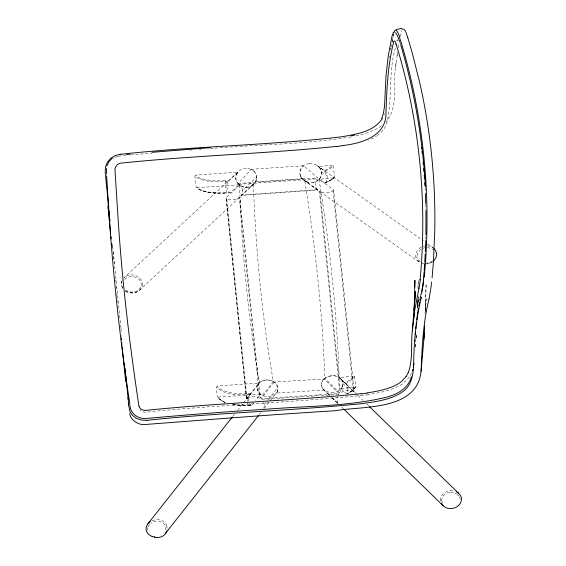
<?xml version="1.0" encoding="UTF-8"?>
<svg xmlns="http://www.w3.org/2000/svg" width="566" height="566" viewBox="0 0 566 566"><rect width="100%" height="100%" fill="white"/><g stroke="black" fill="none" stroke-linecap="round" stroke-linejoin="round"><path stroke-width="0.42" stroke-dasharray="2.83 2.12" d="M425.823 239.1L425.908 235.534M417.475 308.102L417.538 305.47M417.588 304.855L417.722 299.598L417.361 308.838M418.019 288.207L418.224 280.319L418.019 287.075M418.083 288.363L418.14 286.629M417.581 307.635L418.416 295.792M250.872 393.54L246.755 393.83L247.448 400.785M256.589 178.127L256.596 177.922A6.396 6.12 14 0 0 256.603 177.533L256.2 174.951L255.047 172.573A9.728 9.339 12.4 0 0 251.233 169.298L238.35 183.49L317.731 177.887L303.595 165.746L251.233 169.298M256.582 178.191L256.596 177.299A9.396 8.992 13.5 0 0 255.316 172.977L255.181 172.779M225.218 180.773L214.861 180.915L206.406 179.967L199.635 178.007L195.44 175.127L237.946 172.149L228.94 180.512L225.218 180.773L226.372 193.056L230.511 192.744L239.057 184.813A9.572 9.162 10.1 0 1 237.762 183.483C235.406 180.66 235.187 176.373 237.154 173.274A10.945 10.492 10.2 0 1 247.894 168.357M415.288 347.121L415.685 341.85M416.01 337.548L416.208 334.938M417.63 307.777L418.352 298.459L417.651 306.305M425.399 309.935L426.248 298.982L424.932 313.741M417.708 304.763L418.394 295.961M416.038 338.178L416.251 335.645M251.537 405.228L247.986 405.475L247.54 401.655M415.281 346.859L415.734 341.638M416.01 338.369L416.236 335.751M396.136 62.904C391.976 82.332 399.716 105.686 385.906 122.171M395.606 67.467L397.58 51.902M142.307 285.413C143.686 275.953 129.982 271.531 123.954 277.835L238.795 171.229M141.139 285.561C142.285 277 129.586 273.725 124.57 279.632M397.014 55.878L397.594 51.966M389.45 57.682L389.677 56.119M390.724 49.454L390.929 48.28M398.287 47.664L398.917 44.141M165.866 530.038L165.541 526.246A8.554 7.783 -4.9 0 0 160.39 521.781L159.782 521.583A9.884 8.992 -4.9 0 0 156.556 521.3L153.542 521.909L150.733 523.409M390.66 49.652L390.979 47.94M391.134 47.084L393.037 37.165M392.019 42.393L392.486 40.037M395.408 47.877C387.943 72.781 392.953 99.425 386.528 124.272M392.606 39.45L392.974 37.681M400.41 36.493L401.733 30.394M393.349 35.913L393.766 33.995M393.2 36.38L393.717 34.017M396.879 41.021L396.992 40.554M147.662 527.675L147.45 530.54M384.498 113.624L384.095 114.771M121.938 280.651L121.35 284.988L123.155 288.978M121.803 280.962L121.216 284.804L123.063 289.092M147.917 526.946L149.749 524.25M325.408 182.139L325.224 182.535A31.484 11.079 -5.5 0 0 334.308 177.215L333.586 165.781A31.286 11.009 -5.5 0 1 324.827 171.25M346.809 394.085L341.001 388.524A10.308 8.674 -0.8 0 0 342.133 386.861C345.741 379.935 336.374 373.772 330.056 376.043A11.879 9.891 -0.5 0 0 325.917 377.593C322.287 379.347 320.002 384.25 322.273 387.88A9.282 7.768 0.2 0 0 324.198 390.073L276.321 393.052A9.311 7.761 3.8 0 0 277.658 390.682L277.729 390.498A9.162 7.648 4.3 0 0 277.885 389.882L278.005 388.446A9.431 7.846 3.5 0 1 275.154 394.134M342.126 386.861C343.937 383.684 342.515 379.446 339.416 377.649M315.771 188.57L317.767 190.013L241.328 195.419L255.521 181.849L256.334 179.762A9.749 9.325 13.8 0 0 256.448 179.238L256.575 178.318L256.221 180.165A10.103 9.664 13.6 0 1 255.712 181.481L253.695 184.261L139.724 290.054C135.911 293.521 129.72 294.03 125.411 291.193M255.521 181.849L302.194 178.693L307.027 182.224M226.103 197.987L246.472 399.249L259.553 382.666L257.58 371.112M237.154 173.274C230.949 182.96 246.585 192.468 253.695 184.261M246.755 393.83L236.687 393.787L228.374 392.422L221.539 389.783L217.047 386.005L259.157 383.055A9.572 8.03 2.6 0 0 258.131 384.364C256.271 387.144 257.056 391.028 259.454 393.221A10.471 8.702 3 0 0 260.48 394.063L255.535 400.311M258.131 384.364C256.271 387.144 257.056 391.028 259.454 393.221M355.901 386.72L352.427 390.582L347.043 394.092M409.451 376.871L404.067 382.651A41.926 17.39 -5.8 0 1 400.042 385.382C390.314 390.802 379.163 392.854 368.289 394.594M232.654 416.576L234.84 413.803M237.579 410.343L243.047 403.417M243.592 402.723L258.903 383.331M253.901 402.384L251.714 405.15L241.519 405.56L232.47 404.633M274.206 382.071L261.117 398.641L339.034 393.533L324.042 378.965L274.206 382.071A10.344 8.646 4.1 0 1 276.484 384.243L277.906 387.413A9.466 7.896 4.5 0 1 278.012 388.446L277.927 387.54M263.749 408.291A9.749 8.851 4.5 0 0 264.23 404.74L265.921 402.575M268.489 399.327L277.906 387.413L276.491 384.243A10.782 9.014 4.2 0 0 266.6 380.041M259.009 414.906L261.181 412.154M264.216 408.369L269.402 401.803M269.876 401.153L276.944 392.21M325.004 182.882C326.794 182.577 331.803 180.094 334.074 177.71M306.043 181.495A11.858 11.419 5 0 0 312.326 182.493C319.365 182.577 324.268 173.833 319.96 168.236A10.308 9.884 3.6 0 0 318.488 166.574L332.843 165.215A30.72 10.811 -5.5 0 1 324.141 170.585L318.495 166.567M319.281 179.104C322.075 176.231 322.33 171.441 319.96 168.236M312.319 182.457A10.931 10.521 4.6 0 0 318.835 179.606L319.075 179.33L333.643 189.66L354.21 392.125L339.161 377.494A10.881 9.07 -0.7 0 0 331.931 375.824M319.04 179.365C329.66 244.852 336.841 311.109 339.161 377.494M323.879 379.114C321.46 381.236 320.519 385.071 322.273 387.88A9.403 7.874 0.2 0 0 325.429 390.901L328.91 392.21L332.405 392.457M241.392 195.369L242.283 194.527M253.384 184.551L253.915 197.647A740.859 283.729 -84.9 0 0 271.383 370.023L273.357 381.534L260.233 398.146L239.85 197.11L239.503 197.421M253.306 184.466A10.704 10.245 12.5 0 1 239.503 185.231L226.089 197.668L246.514 399.164M317.455 189.652L241.505 195.015A9.374 8.504 4.5 0 0 242.481 190.402L256.596 177.299M332.865 178.799L333.381 178.368M432.374 260.933L430.075 262.341L426.997 263.183M275.182 394.162L271.001 396.158M350.623 391.941L351.175 391.552M377.175 135.571L381.116 132.338L384.201 128.631A92.208 38.212 -5.8 0 0 386.472 124.272M381.534 125.893C373.624 131.397 364.179 134.071 354.882 136.144M420.984 249.196L417.857 252.549L417.071 256.497M376.128 136.257L376.659 135.918M432.205 262.072L427.104 263.968M375.017 136.937L375.583 136.597M421.04 247.271C417.821 248.983 415.409 252.556 415.819 256.292M113.271 158.19L113.978 157.808M373.227 137.927L371.296 138.875M114.7 157.454L115.634 157.058M152.028 520.635L156.449 519.63A10.973 9.933 1.4 0 1 160.801 520.253A9.919 8.985 1.4 0 1 166.708 525.524M367.78 140.354L368.508 140.071M422.901 248.241L424.564 247.767M116.009 156.916L117.954 156.358M423.297 246.316L424.733 245.969M118.153 156.315L119.95 156.018A49.836 48.818 -0.6 0 1 121.357 155.813L125.808 155.445M351.083 136.915C303.765 144.663 255.542 144.408 207.878 148.773M362.764 395.365C290.4 402.688 217.592 404.874 145.214 412.253A6.261 5.136 -4.1 0 1 139.922 409.6M353.7 376.065L339.232 377.536L344.758 382.92A30.882 14.681 -6.1 0 0 353.722 376.065M309.206 163.616C303.984 163.836 299.06 168.774 300.001 174.109M333.607 177.922L319.125 179.273L324.502 183.172A30.882 10.867 -5.5 0 0 333.629 177.922M341.001 388.524L355.335 387.052A30.72 14.603 -6.1 0 1 346.795 394.077M130.668 155.006L151.723 153.167M189.822 150.103L191.541 149.969M199.282 149.396L201.001 149.268M238.916 184.318L317.356 178.785M250.08 394.481L246.797 394.707A34.363 16.336 -6.1 0 1 235.031 394.523C228.374 393.625 220.811 392.167 216.403 386.613L217.217 396.568L220.132 399.674L224.886 402.292M250.858 404.923L247.915 405.129A34.448 16.379 -6.1 0 1 238.251 405.136L233.44 404.584M239.057 184.813L196.947 187.763L201.064 190.374L207.467 192.207L216.346 193.183L226.393 193.034L224.787 193.169L215.512 193.19L207.312 192.242L200.131 190.084L196.36 187.551M331.924 375.81L330.056 376.043A11.766 9.806 -0.5 0 0 324.792 378.343A714.695 242.503 74.8 0 0 304.784 180.844A11.773 11.334 4.9 0 0 310.437 182.542M260.452 394.085L217.945 397.07L220.973 400.212L225.494 402.652M338.772 394.389L261.492 399.455A9.417 8.547 4.5 0 1 262.299 400.303M450.225 492.307L453.416 492.533L456.338 493.679M427.394 245.8L430.415 246.366L433.103 247.745M427.337 247.575L430.507 248.283L432.983 249.811M232.343 404.704L239.864 405.567L247.958 405.426M247.901 168.3L252.457 170.005A9.551 9.162 12.6 0 1 255.188 172.772M224.582 402.426L220.075 399.815L217.302 396.801M306.029 181.495L304.437 180.632M319.769 191.442L319.387 191.202L339.848 392.974L324.785 378.343M125.242 290.91L128.899 292.572L133.456 292.877A10.973 10.004 1.7 0 0 137.616 291.568A9.919 9.042 1.7 0 0 142.363 285.42M456.712 493.92L459.21 496.481M317.038 165.449L423.29 240.798M427.599 243.847L433.344 247.922M321.474 171.915L326.483 175.467M303.701 180.101L419.682 262.355L418.925 261.817M317.724 189.985L312.849 186.462M313.826 187.162L306.057 181.516M324.176 170.607L324.594 170.982M125.376 290.103L128.829 291.858L133.321 292.162A9.884 8.992 -4.9 0 0 136.427 291.257L137 290.966A8.554 7.783 -4.9 0 0 141.196 285.568M345.847 383.713L345.649 383.571A31.484 14.971 -6.1 0 0 354.514 376.539M328.153 393.929L331.018 396.695M323.115 389.047L329.801 395.514M340.845 378.824L357.337 394.849M357.967 395.464L363.039 400.395M366.846 404.096L368.749 405.942M342.925 383.472L348.083 388.488M323.299 389.252L329.851 395.577M332.115 397.778L337.874 403.409M341.673 407.103L343.576 408.949M331.648 397.311L336.077 401.627M332.256 397.905L337.824 403.36M300.787 176.585L301.218 177.363A10.11 9.707 5.6 0 0 302.194 178.693M301.162 177.271L300.836 176.684A9.58 9.197 5.8 0 1 300.56 176.076L300.114 174.703M459.401 496.821L459.868 497.875M442.513 503.139L441.841 500.804M300.603 176.182L300.143 174.816A9.155 8.787 6 0 1 299.987 174.045A9.07 8.709 6 0 1 299.923 173.472A8.999 8.639 6 0 1 299.909 172.305L300.539 169.595L302.103 167.112A10.082 9.672 5.6 0 1 303.595 165.746M166.652 525.545L167.196 528.517M460.073 498.611L460.193 499.375M354.493 376.532L355.957 386.422A31.286 14.872 -6.1 0 1 347.368 393.582M440.589 500.592L440.645 501.059M333.077 190.721L353.467 391.842M247.045 398.874L226.733 198.574A10.924 9.912 4.5 0 0 239.255 197.647L259.568 398.061A10.924 9.912 4.5 0 0 247.073 398.903M112.471 244.378L112.981 249.472M113.172 251.375L120.912 327.728M120.975 328.337L121.464 333.162M121.711 335.574L121.831 336.777M112.606 246.238L112.931 249.465M113.193 252.04L114.36 263.586M115.344 279.908L115.514 281.635M116.037 286.806L116.214 288.533M116.737 293.704L116.914 295.431M117.438 300.645L117.615 302.385M425.066 187.799L425.222 190.643M239.531 185.188L240.055 198.326A739.734 283.297 -84.9 0 0 257.565 371.133M425.773 204.17L425.915 209.873M396.971 40.497A9.36 1.896 77.3 0 1 397.099 40.101M397.077 40.002A6.523 1.309 77.7 0 1 398.365 41.106M411.532 372.93A90.808 37.639 -5.8 0 1 409.416 376.871M368.339 394.728A118.244 49.277 -5.8 0 1 362.799 395.493M258.054 384.328A10.358 8.745 3.4 0 1 266.593 379.977A10.931 9.169 3.6 0 1 273.286 381.534M259.518 382.644A10.436 8.815 3.4 0 1 266.593 379.963M271.001 396.158A10.945 9.134 2.3 0 1 259.412 393.25M342.197 386.889A11.334 9.558 -0.2 0 1 332.405 392.372M441.614 500.811A8.723 7.938 -4.9 0 1 450.232 492.491M440.398 500.606A10.004 9.07 -10.8 0 1 450.097 490.793M450.119 490.835A10.322 9.353 -10.8 0 1 455.156 491.281M303.701 180.101A10.365 9.955 5.4 0 1 301.154 177.271M309.22 163.723A11.334 10.846 4.6 0 1 320.016 168.201M426.962 263.006A8.723 7.938 -4.9 0 1 422.526 262.723M420.283 261.662A8.723 7.938 -4.9 0 1 416.852 256.532M426.714 263.784A10.004 9.127 -11 0 0 427.075 263.721A10.322 9.417 -11 0 0 432.339 261.789M423.814 263.806A10.004 9.127 -11 0 1 415.628 256.32M237.147 173.274A10.471 10.046 11.8 0 1 237.939 172.142M263.671 402.567A9.417 8.547 4.5 0 1 264.223 404.74M338.043 403.119A9.339 8.476 4.5 0 1 337.286 397.014M338.44 394.636A9.339 8.476 4.5 0 1 338.673 394.325M353.439 391.891A11.773 10.683 4.5 0 0 340.392 392.818L319.988 191.57A11.773 10.683 4.5 0 0 333.034 190.671M238.902 184.339A9.863 8.95 4.5 0 1 242.517 190.402M317.342 189.73A9.374 8.504 4.5 0 1 317.392 178.806M347.687 388.672A9.707 6.261 -69.4 0 1 346.965 393.476M345.876 383.677A9.615 6.707 -56.7 0 1 348.628 388.219M250.83 404.945A9.58 8.426 3.3 0 1 249.535 403.339M248.587 401.145A9.58 8.426 3.3 0 1 250.052 394.46M324.686 171.463A9.707 6.594 -74.7 0 1 326.108 175.644M326.985 175.255A9.615 7.676 -73.3 0 1 325.995 182.493M426.12 284.974L425.151 313.097L426.12 284.974M228.197 181.403L225.247 181.608A34.448 12.127 -5.5 0 1 215.604 181.792C208.529 181.205 200.251 181.042 194.831 175.814L196.183 187.183C201.128 191.612 208.26 192.086 214.571 192.723A34.363 12.091 -5.5 0 0 226.308 192.645L229.591 192.412A9.58 8.915 6.1 0 1 228.162 181.382"/><path stroke-width="0.85" d="M425.922 234.819L425.929 210.58M413.93 317.59L414.022 314.102M106.401 168.364L106.542 173.783M425.781 240.522L425.363 251.573M414.722 287.061L414.928 280.304L414.135 310.84L415.451 291.37L412.381 330.424C410.668 344.262 413.201 358.886 408.426 372.237M415.097 341.001L415.147 339.756M423.856 339.579L424.712 325.945M425.243 253.95L424.776 262.115M415.394 334.775L415.55 332.277M424.67 263.749L424.21 270.279M412.381 330.424L414.659 310.543L418.932 288.384M424.083 271.906L423.382 280.057M415.833 328.528L416.052 326.03M129.664 413.498C130.64 419.83 136.908 424.026 142.965 424.67C206.823 419.823 270.831 414.616 334.817 410.76C363.096 405.843 417.092 411.001 421.097 371.268L424.436 332.723M424.323 276.258C431.823 196.94 423.644 116.221 400.431 40.016M420.106 279.767C427.542 200.746 419.378 120.325 396.235 44.403M424.309 276.441L424.224 277.333M432.099 277.927L433.365 262.391L434.745 231.947A745.896 678.733 -4.9 0 0 419.548 81.907L412.069 52.341L407.711 37.377M421.097 371.268C422.066 347.057 423.064 322.691 429 299.067M416.173 324.778L416.435 322.273M431.674 281.939L431.603 282.554M416.718 319.769L417.92 310.996M431.533 283.177L430.712 289.268M413.972 363.443L413.279 367.525M430.599 290.04L429.014 298.997M418.048 310.175L418.309 308.548M418.72 306.1L419.01 304.466M419.151 303.652L419.456 302.018M419.76 300.383L420.078 298.749M420.241 297.928L420.573 296.294M420.743 295.48L421.083 293.839M421.366 297.1L421.231 297.73M421.613 291.391L421.776 290.662M396.08 43.893A6.799 1.401 78.5 0 0 395.804 43.073C395.301 40.016 393.207 40.349 393.391 43.221C387.717 65.939 386.79 89.35 385.962 112.62C386.811 136.059 361.54 143.46 342.663 145.568M394.099 32.517L394.417 31.264A16.11 3.559 78.9 0 1 399.447 36.189M421.953 289.849L422.13 289.077M421.097 298.324C416.123 319.436 413.951 341.107 413.711 362.771C413.513 373.277 412.069 385.411 402.56 391.821C390.413 400.12 375.251 401.719 361.058 403.742C290.11 410.831 218.724 412.692 147.804 420.22A46.115 36.882 -4.1 0 1 146.792 420.347M421.182 297.957L421.161 298.027M412.805 369.414L412.317 370.999M166.807 530.809C163.206 543.629 139.505 536.108 147.832 523.89L232.11 417.269M411.39 376.772C408.27 388.601 396.575 394.799 385.488 397.438C346.059 406.798 305.095 405.893 264.93 409.36C224.971 411.737 185.075 415.062 145.2 418.529C137.878 418.84 130.293 413.463 130.088 405.787M381.682 118.485L383.401 113.518L384.562 106.012L385.962 76.148L388.248 56.126L391.941 36.457L393.427 32.092M106.889 165.916L108.927 161.664L112.294 158.19M382.142 118.803L382.482 118.23M402.15 29.114C405.525 28.045 406.515 34.724 407.704 37.342M381.788 119.384C372.711 132.154 355.731 134.276 341.432 136.823C268.291 145.37 194.456 146.247 121.237 154.214M406.169 376.425L401.711 381.3A39.726 16.485 -5.8 0 1 397.983 383.946C388.573 389.358 377.663 391.233 367.086 392.917M165.194 533.696L258.464 415.593M147.832 523.89L150.259 521.604M395.867 29.694L401.91 28.3M351.231 135.932L354.521 135.224M119.829 154.376L114.955 155.643L110.547 158.423L107.257 162.392L105.375 167.345L105.248 172.8L108.849 208.408M336.805 146.382C265.412 153.768 193.537 155.586 122.129 163.022C117.806 162.81 114.049 166.906 115.061 171.201L117.884 215.505C121.916 279.279 129.31 342.812 138.932 405.971A9.268 7.676 -5.3 0 0 139.045 406.487M361.582 393.674C289.58 400.87 217.146 403.077 145.144 410.428M126.437 154.575L130.067 154.249M151.914 152.318L210.184 147.655M146.792 420.297L141.571 420.064L136.583 418.416L132.451 415.373L129.982 411.631L129.006 407.223L125.022 368.013M154.376 536.851L154.992 536.936M152.148 536.207L152.587 536.384M433.804 248.304L435.629 250.625L436.506 253.49M344.206 409.565L442.98 505.551C448.817 511.89 462.047 507.709 461.354 498.547M369.386 406.558L458.538 493.191M442.98 505.551L441.346 503.266M395.563 32.644L397.615 35.983L399.844 41.926M399.384 36.783L400.19 39.217M400.155 42.959L400.459 43.971M400.763 44.99C414.369 91.112 422.618 138.79 425.406 186.794M129.883 404.4L129.685 403.006C118.11 327.728 110.78 251.856 106.67 175.821M421.415 147.309L421.585 148.731M421.925 151.575L422.095 152.997M124.591 363.832L124.761 365.509M125.709 381.76L122.15 346.958M128.022 397.863L128.185 399.511M110.929 236.291L111.198 238.923M111.636 243.309L111.82 245.057M121.258 338.178L121.435 339.933M121.704 342.572L121.973 345.203M128.602 403.615L128.765 405.256M109.96 219.481L110.101 220.952M108.255 202.996L108.41 204.496M109.068 210.63L109.514 215.059M107.865 205.798L110.667 233.673M423.078 162.237L423.283 164.366M423.679 168.626L423.92 171.463M424.21 175.014L424.472 178.566M424.762 182.825L424.946 185.669M425.363 193.487L425.752 203.456M342.699 145.667A118.202 48.959 -5.8 0 1 336.827 146.474M396.051 44.035A13.874 2.929 78.7 0 1 396.2 44.53M420.198 279.434A14.737 1.132 -82.8 0 1 420.142 280.036M420.163 279.894A6.537 0.417 -83.1 0 1 418.904 288.646M408.355 372.244A89.357 37.016 -5.9 0 1 406.098 376.425M367.164 393.122A119.122 49.766 -5.8 0 1 361.639 393.872M145.094 410.357A6.268 5.144 -4.1 0 1 139.165 406.459M423.545 279.498A14.617 1.182 -82.7 0 1 423.474 280.326M423.403 280.439A6.325 0.396 -83.1 0 1 422.179 289.014M456.543 491.868A10.322 9.353 -10.8 0 1 461.502 498.519M436.655 253.476A10.322 9.417 -11 0 1 433.153 261.174M423.637 280.58A16.11 0.644 -81.9 0 1 421.684 293.542M119.822 154.334A49.73 48.704 -0.7 0 1 121.23 154.171"/></g></svg>
